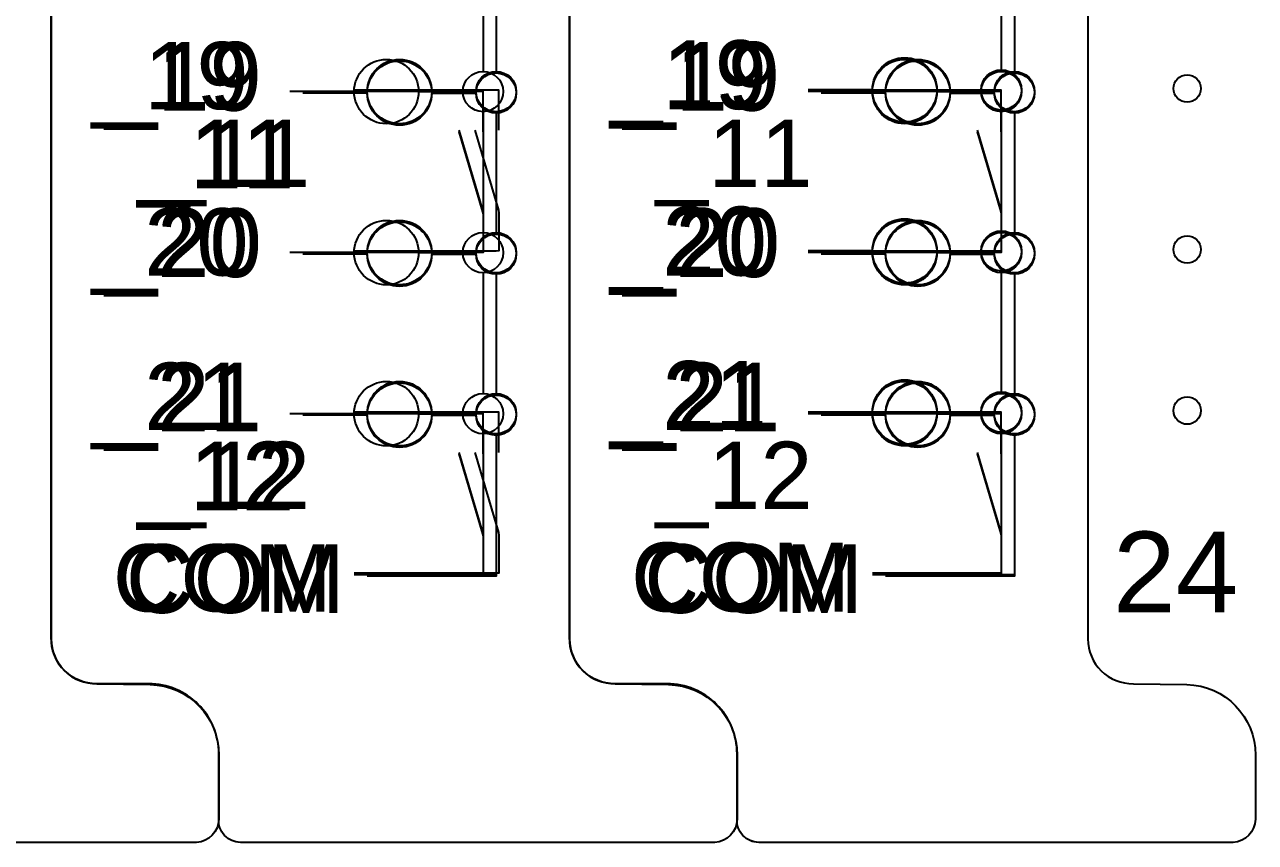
# Model space of a CAD drawing. Extents: x 1 to 47, y 1 to 35.
# Drawn here: x 40.588 to 41.487, y 21.054 to 21.651 of the extents above; entities that cross this region are included whole.
import ezdxf

# ---------------------------------------------------------------- set-up
doc = ezdxf.new("R2010")
doc.units = 0
doc.header["$MEASUREMENT"] = 0
for name, color, linetype in [('9_02__1__21_UNIVERSAL_BINA', 7, 'CONTINUOUS'), ('9_03__2__42_UNIVERSAL_BINA', 7, 'CONTINUOUS'), ('9_04__3__63_UNIVERSAL_BINA', 7, 'CONTINUOUS'), ('9_05__4__84_UNIVERSAL_BINA', 7, 'CONTINUOUS'), ('9_06__5__21_UNIVERSAL_BINA', 7, 'CONTINUOUS'), ('9_07__6__21_UNIVERSAL_BINA', 7, 'CONTINUOUS'), ('9_08__7__21_UNIVERSAL_BINA', 7, 'CONTINUOUS'), ('9_09__8__42_UNIVERSAL_BINA', 7, 'CONTINUOUS'), ('9_10__9__42_UNIVERSAL_BINA', 7, 'CONTINUOUS'), ('9_11__A__63_UNIVERSAL_BINA', 7, 'CONTINUOUS'), ('9_12__B__12_ELECTROMECHANI', 7, 'CONTINUOUS'), ('9_13__C__24_ELECTROMECHANI', 7, 'CONTINUOUS'), ('9_14__D__36_ELECTROMECHANI', 7, 'CONTINUOUS'), ('9_15__E__48_ELECTROMECHANI', 7, 'CONTINUOUS')]:
    doc.layers.add(name, color=color, linetype=linetype)
doc.styles.add('ARIAL', font='arial.ttf')

msp = doc.modelspace()

# ---------------------------------------------------------------- linework, layer by layer
at = {"layer": '9_02__1__21_UNIVERSAL_BINA'}
msp.add_lwpolyline([(41.12472, 24.16587), (41.47137, 24.16586, -0.398142), (41.48704, 24.15103), (41.48716, 24.1017, -0.411696), (41.43674, 24.0506), (41.39795, 24.04992, 0.408751), (41.36473, 24.01615), (41.36474, 21.20229, 0.419667), (41.39808, 21.16957), (41.43702, 21.16889, -0.411441), (41.48716, 21.11746), (41.48716, 21.07059, -0.402437), (41.47086, 21.05362), (41.12421, 21.05363, -0.4372), (41.10842, 21.0707), (41.10842, 21.11836, 0.414214), (41.05732, 21.16946), (41.01922, 21.16946, -0.41992), (40.98599, 21.20334), (40.98601, 24.01731, -0.419692), (41.01934, 24.05003), (41.05828, 24.05003, 0.399045), (41.10832, 24.09754), (41.10842, 24.14894, -0.402086)], format="xyb", close=True, dxfattribs=at)
for points in [[(41.3111, 21.70526), (41.3111, 21.61699)], [(41.21695, 21.60227), (41.16987, 21.60227)], [(41.26403, 21.60227), (41.29639, 21.60227)], [(41.3111, 21.58756), (41.3111, 21.49929)], [(41.21695, 21.48458), (41.16987, 21.48458)], [(41.26403, 21.48458), (41.29639, 21.48458)], [(41.3111, 21.46986), (41.3111, 21.3816)], [(41.21695, 21.36688), (41.16987, 21.36688)], [(41.26403, 21.36688), (41.29639, 21.36688)], [(41.3111, 21.35217), (41.3111, 21.24919), (41.21695, 21.24919)]]:
    msp.add_lwpolyline(points, dxfattribs=at)
for centre, radius in [((41.24049, 21.60227), 0.02354), ((41.3111, 21.60227), 0.01471), ((41.43734, 21.60455), 0.01), ((41.24049, 21.48458), 0.02354), ((41.3111, 21.48458), 0.01471), ((41.43734, 21.48685), 0.01), ((41.24049, 21.36688), 0.02354), ((41.3111, 21.36688), 0.01471), ((41.43734, 21.36915), 0.01)]:
    msp.add_circle(centre, radius, dxfattribs=at)
at = {"layer": '9_03__2__42_UNIVERSAL_BINA'}
for points in [[(40.74598, 24.16587), (41.09263, 24.16587, -0.398142), (41.1083, 24.15104), (41.10842, 24.10171, -0.411696), (41.058, 24.05061), (41.01922, 24.04993, 0.408751), (40.98599, 24.01616), (40.98601, 21.2023, 0.419667), (41.01934, 21.16958), (41.05828, 21.1689, -0.411441), (41.10842, 21.11747), (41.10842, 21.0706, -0.402437), (41.09212, 21.05363), (40.74547, 21.05364, -0.4372), (40.72968, 21.07071), (40.72968, 21.11837, 0.414214), (40.67858, 21.16947), (40.64048, 21.16947, -0.41992), (40.60725, 21.20335), (40.60727, 24.01732, -0.419692), (40.6406, 24.05004), (40.67954, 24.05004, 0.399045), (40.72958, 24.09754), (40.72968, 24.14895, -0.402086)], [(41.12472, 24.16587), (41.47137, 24.16587, -0.398142), (41.48704, 24.15104), (41.48716, 24.10171, -0.411696), (41.43674, 24.05061), (41.39795, 24.04993, 0.408751), (41.36473, 24.01616), (41.36474, 21.2023, 0.419667), (41.39808, 21.16958), (41.43702, 21.1689, -0.411441), (41.48716, 21.11747), (41.48716, 21.0706, -0.402437), (41.47086, 21.05363), (41.12421, 21.05364, -0.4372), (41.10842, 21.07071), (41.10842, 21.11837, 0.414214), (41.05732, 21.16947), (41.01922, 21.16947, -0.41992), (40.98599, 21.20335), (40.98601, 24.01732, -0.419692), (41.01934, 24.05004), (41.05828, 24.05004, 0.399045), (41.10832, 24.09754), (41.10842, 24.14895, -0.402086)]]:
    msp.add_lwpolyline(points, format="xyb", close=True, dxfattribs=at)
for points in [[(40.93237, 21.70528), (40.93237, 21.617)], [(41.3111, 21.70528), (41.3111, 21.617)], [(40.83821, 21.60229), (40.79113, 21.60229)], [(40.88529, 21.60229), (40.91765, 21.60229)], [(41.21695, 21.60229), (41.16987, 21.60229)], [(41.26403, 21.60229), (41.29639, 21.60229)], [(40.93237, 21.58758), (40.93237, 21.49931)], [(41.3111, 21.58758), (41.3111, 21.49931)], [(40.83821, 21.4846), (40.79113, 21.4846)], [(40.88529, 21.4846), (40.91765, 21.4846)], [(41.21695, 21.48459), (41.16987, 21.48459)], [(41.26403, 21.48459), (41.29639, 21.48459)], [(40.93237, 21.46988), (40.93237, 21.38161)], [(41.3111, 21.46988), (41.3111, 21.38161)], [(40.83821, 21.3669), (40.79113, 21.3669)], [(40.88529, 21.3669), (40.91765, 21.3669)], [(41.21695, 21.3669), (41.16987, 21.3669)], [(41.26403, 21.3669), (41.29639, 21.3669)], [(40.93237, 21.35219), (40.93237, 21.24921), (40.83821, 21.24921)], [(41.3111, 21.35219), (41.3111, 21.2492), (41.21695, 21.24921)]]:
    msp.add_lwpolyline(points, dxfattribs=at)
for centre, radius in [((40.86175, 21.60229), 0.02354), ((41.24049, 21.60229), 0.02354), ((40.93237, 21.60229), 0.01471), ((41.3111, 21.60229), 0.01471), ((41.43734, 21.60455), 0.01), ((40.86175, 21.4846), 0.02354), ((41.24049, 21.48459), 0.02354), ((40.93237, 21.4846), 0.01471), ((41.3111, 21.48459), 0.01471), ((41.43734, 21.48685), 0.01), ((40.86175, 21.3669), 0.02354), ((41.24049, 21.3669), 0.02354), ((40.93237, 21.3669), 0.01471), ((41.3111, 21.3669), 0.01471), ((41.43734, 21.36915), 0.01)]:
    msp.add_circle(centre, radius, dxfattribs=at)
at = {"layer": '9_04__3__63_UNIVERSAL_BINA'}
for points in [[(40.36724, 24.16587), (40.71389, 24.16587, -0.398142), (40.72956, 24.15104), (40.72968, 24.10171, -0.411696), (40.67926, 24.05061), (40.64048, 24.04993, 0.408751), (40.60725, 24.01616), (40.60727, 21.2023, 0.419667), (40.6406, 21.16958), (40.67954, 21.1689, -0.411441), (40.72968, 21.11747), (40.72968, 21.0706, -0.402437), (40.71338, 21.05363), (40.36673, 21.05364, -0.4372), (40.35094, 21.07071), (40.35094, 21.11837, 0.414214), (40.29984, 21.16947), (40.26174, 21.16947, -0.41992), (40.22851, 21.20335), (40.22853, 24.01732, -0.419692), (40.26186, 24.05004), (40.3008, 24.05004, 0.399045), (40.35085, 24.09754), (40.35094, 24.14895, -0.402086)], [(40.74598, 24.16587), (41.09263, 24.16587, -0.398142), (41.1083, 24.15104), (41.10842, 24.10171, -0.411696), (41.058, 24.05061), (41.01922, 24.04993, 0.408751), (40.98599, 24.01616), (40.98601, 21.2023, 0.419667), (41.01934, 21.16958), (41.05828, 21.1689, -0.411441), (41.10842, 21.11747), (41.10842, 21.0706, -0.402437), (41.09212, 21.05363), (40.74547, 21.05364, -0.4372), (40.72968, 21.07071), (40.72968, 21.11837, 0.414214), (40.67858, 21.16947), (40.64048, 21.16947, -0.41992), (40.60725, 21.20335), (40.60727, 24.01732, -0.419692), (40.6406, 24.05004), (40.67954, 24.05004, 0.399045), (40.72958, 24.09754), (40.72968, 24.14895, -0.402086)], [(41.12472, 24.16587), (41.47137, 24.16587, -0.398142), (41.48704, 24.15104), (41.48716, 24.10171, -0.411696), (41.43674, 24.05061), (41.39795, 24.04993, 0.408751), (41.36473, 24.01616), (41.36474, 21.2023, 0.419667), (41.39808, 21.16958), (41.43702, 21.1689, -0.411441), (41.48716, 21.11747), (41.48716, 21.0706, -0.402437), (41.47086, 21.05363), (41.12421, 21.05364, -0.4372), (41.10842, 21.07071), (41.10842, 21.11837, 0.414214), (41.05732, 21.16947), (41.01922, 21.16947, -0.41992), (40.98599, 21.20335), (40.98601, 24.01732, -0.419692), (41.01934, 24.05004), (41.05828, 24.05004, 0.399045), (41.10832, 24.09754), (41.10842, 24.14895, -0.402086)]]:
    msp.add_lwpolyline(points, format="xyb", close=True, dxfattribs=at)
for points in [[(40.93237, 21.70528), (40.93237, 21.617)], [(41.3111, 21.70416), (41.3111, 21.61589)], [(40.83821, 21.60229), (40.79113, 21.60229)], [(40.88529, 21.60229), (40.91765, 21.60229)], [(41.21695, 21.60118), (41.16987, 21.60118)], [(41.26403, 21.60118), (41.29639, 21.60117)], [(40.93237, 21.58758), (40.93237, 21.49931)], [(41.3111, 21.58646), (41.3111, 21.49819)], [(40.83821, 21.4846), (40.79113, 21.4846)], [(40.88529, 21.4846), (40.91765, 21.4846)], [(41.21695, 21.48348), (41.16987, 21.48348)], [(41.26403, 21.48348), (41.29639, 21.48348)], [(40.93237, 21.46988), (40.93237, 21.38161)], [(41.3111, 21.46877), (41.3111, 21.3805)], [(40.83821, 21.3669), (40.79113, 21.3669)], [(40.88529, 21.3669), (40.91765, 21.3669)], [(41.21695, 21.36579), (41.16987, 21.36579)], [(41.26403, 21.36579), (41.29639, 21.36579)], [(40.93237, 21.35219), (40.93237, 21.24921), (40.83821, 21.24921)], [(41.3111, 21.35107), (41.3111, 21.24809), (41.21695, 21.24809)]]:
    msp.add_lwpolyline(points, dxfattribs=at)
for centre, radius in [((40.86175, 21.60229), 0.02354), ((41.24049, 21.60118), 0.02354), ((40.93237, 21.60229), 0.01471), ((41.3111, 21.60117), 0.01471), ((41.43734, 21.60455), 0.01), ((40.86175, 21.4846), 0.02354), ((41.24049, 21.48348), 0.02354), ((40.93237, 21.4846), 0.01471), ((41.3111, 21.48348), 0.01471), ((41.43734, 21.48685), 0.01), ((40.86175, 21.3669), 0.02354), ((41.24049, 21.36579), 0.02354), ((40.93237, 21.3669), 0.01471), ((41.3111, 21.36578), 0.01471), ((41.43734, 21.36915), 0.01)]:
    msp.add_circle(centre, radius, dxfattribs=at)
at = {"layer": '9_05__4__84_UNIVERSAL_BINA'}
for points in [[(40.36724, 24.16587), (40.71389, 24.16587, -0.398142), (40.72956, 24.15104), (40.72968, 24.10171, -0.411696), (40.67926, 24.05061), (40.64048, 24.04993, 0.408751), (40.60725, 24.01616), (40.60727, 21.2023, 0.419667), (40.6406, 21.16958), (40.67954, 21.1689, -0.411441), (40.72968, 21.11747), (40.72968, 21.0706, -0.402437), (40.71338, 21.05363), (40.36673, 21.05364, -0.4372), (40.35094, 21.07071), (40.35094, 21.11837, 0.414214), (40.29984, 21.16947), (40.26174, 21.16947, -0.41992), (40.22851, 21.20335), (40.22853, 24.01732, -0.419692), (40.26186, 24.05004), (40.3008, 24.05004, 0.399045), (40.35085, 24.09754), (40.35094, 24.14895, -0.402086)], [(40.74598, 24.16587), (41.09263, 24.16587, -0.398142), (41.1083, 24.15104), (41.10842, 24.10171, -0.411696), (41.058, 24.05061), (41.01922, 24.04993, 0.408751), (40.98599, 24.01616), (40.98601, 21.2023, 0.419667), (41.01934, 21.16958), (41.05828, 21.1689, -0.411441), (41.10842, 21.11747), (41.10842, 21.0706, -0.402437), (41.09212, 21.05363), (40.74547, 21.05364, -0.4372), (40.72968, 21.07071), (40.72968, 21.11837, 0.414214), (40.67858, 21.16947), (40.64048, 21.16947, -0.41992), (40.60725, 21.20335), (40.60727, 24.01732, -0.419692), (40.6406, 24.05004), (40.67954, 24.05004, 0.399045), (40.72958, 24.09754), (40.72968, 24.14895, -0.402086)], [(41.12472, 24.16587), (41.47137, 24.16587, -0.398142), (41.48704, 24.15104), (41.48716, 24.10171, -0.411696), (41.43674, 24.05061), (41.39795, 24.04993, 0.408751), (41.36473, 24.01616), (41.36474, 21.2023, 0.419667), (41.39808, 21.16958), (41.43702, 21.1689, -0.411441), (41.48716, 21.11747), (41.48716, 21.0706, -0.402437), (41.47086, 21.05363), (41.12421, 21.05364, -0.4372), (41.10842, 21.07071), (41.10842, 21.11837, 0.414214), (41.05732, 21.16947), (41.01922, 21.16947, -0.41992), (40.98599, 21.20335), (40.98601, 24.01732, -0.419692), (41.01934, 24.05004), (41.05828, 24.05004, 0.399045), (41.10832, 24.09754), (41.10842, 24.14895, -0.402086)]]:
    msp.add_lwpolyline(points, format="xyb", close=True, dxfattribs=at)
for points in [[(40.93237, 21.70416), (40.93237, 21.61589)], [(41.3111, 21.70416), (41.3111, 21.61589)], [(40.83821, 21.60118), (40.79113, 21.60118)], [(40.88529, 21.60118), (40.91765, 21.60117)], [(41.21695, 21.60118), (41.16987, 21.60118)], [(41.26403, 21.60118), (41.29639, 21.60117)], [(40.93237, 21.58646), (40.93237, 21.49819)], [(41.3111, 21.58646), (41.3111, 21.49819)], [(40.83821, 21.48348), (40.79113, 21.48348)], [(40.88529, 21.48348), (40.91765, 21.48348)], [(41.21695, 21.48348), (41.16987, 21.48348)], [(41.26403, 21.48348), (41.29639, 21.48348)], [(40.93237, 21.46877), (40.93237, 21.3805)], [(41.3111, 21.46877), (41.3111, 21.3805)], [(40.83821, 21.36579), (40.79113, 21.36579)], [(40.88529, 21.36579), (40.91765, 21.36579)], [(41.21695, 21.36579), (41.16987, 21.36579)], [(41.26403, 21.36579), (41.29639, 21.36579)], [(40.93237, 21.35107), (40.93237, 21.24809), (40.83821, 21.24809)], [(41.3111, 21.35107), (41.3111, 21.24809), (41.21695, 21.24809)]]:
    msp.add_lwpolyline(points, dxfattribs=at)
for centre, radius in [((40.86175, 21.60118), 0.02354), ((41.24049, 21.60118), 0.02354), ((40.93237, 21.60117), 0.01471), ((41.3111, 21.60117), 0.01471), ((41.43734, 21.60455), 0.01), ((40.86175, 21.48348), 0.02354), ((41.24049, 21.48348), 0.02354), ((40.93237, 21.48348), 0.01471), ((41.3111, 21.48348), 0.01471), ((41.43734, 21.48685), 0.01), ((40.86175, 21.36579), 0.02354), ((41.24049, 21.36579), 0.02354), ((40.93237, 21.36578), 0.01471), ((41.3111, 21.36578), 0.01471), ((41.43734, 21.36915), 0.01)]:
    msp.add_circle(centre, radius, dxfattribs=at)
at = {"layer": '9_06__5__21_UNIVERSAL_BINA'}
for points in [[(40.74598, 24.16587), (41.09263, 24.16587, -0.398142), (41.1083, 24.15104), (41.10842, 24.10171, -0.411696), (41.058, 24.05061), (41.01922, 24.04993, 0.408751), (40.98599, 24.01616), (40.98601, 21.2023, 0.419667), (41.01934, 21.16958), (41.05828, 21.1689, -0.411441), (41.10842, 21.11747), (41.10842, 21.0706, -0.402437), (41.09212, 21.05363), (40.74547, 21.05364, -0.4372), (40.72968, 21.07071), (40.72968, 21.11837, 0.414214), (40.67858, 21.16947), (40.64048, 21.16947, -0.41992), (40.60725, 21.20335), (40.60727, 24.01732, -0.419692), (40.6406, 24.05004), (40.67954, 24.05004, 0.399045), (40.72958, 24.09754), (40.72968, 24.14895, -0.402086)], [(41.12472, 24.16587), (41.47137, 24.16587, -0.398142), (41.48704, 24.15104), (41.48716, 24.10171, -0.411696), (41.43674, 24.05061), (41.39795, 24.04993, 0.408751), (41.36473, 24.01616), (41.36474, 21.2023, 0.419667), (41.39808, 21.16958), (41.43702, 21.1689, -0.411441), (41.48716, 21.11747), (41.48716, 21.0706, -0.402437), (41.47086, 21.05363), (41.12421, 21.05364, -0.4372), (41.10842, 21.07071), (41.10842, 21.11837, 0.414214), (41.05732, 21.16947), (41.01922, 21.16947, -0.41992), (40.98599, 21.20335), (40.98601, 24.01732, -0.419692), (41.01934, 24.05004), (41.05828, 24.05004, 0.399045), (41.10832, 24.09754), (41.10842, 24.14895, -0.402086)]]:
    msp.add_lwpolyline(points, format="xyb", close=True, dxfattribs=at)
for points in [[(41.3015, 21.70528), (41.3015, 21.617)], [(40.93438, 21.57397), (40.93438, 21.60339), (40.84022, 21.60339)], [(41.20734, 21.60229), (41.16026, 21.60229)], [(41.25442, 21.60229), (41.28679, 21.60229)], [(41.3015, 21.58758), (41.3015, 21.49931)], [(40.91672, 21.57397), (40.934, 21.51556), (40.93438, 21.51355), (40.93438, 21.51028), (40.93438, 21.50583), (40.93438, 21.50077), (40.93438, 21.49567), (40.93438, 21.48763), (40.93438, 21.48582), (40.93237, 21.48569), (40.84022, 21.48569)], [(41.20734, 21.4846), (41.16026, 21.4846)], [(41.25442, 21.4846), (41.28679, 21.4846)], [(41.3015, 21.46988), (41.3015, 21.38161)], [(40.93438, 21.33857), (40.93438, 21.36799), (40.84022, 21.36799)], [(41.20734, 21.3669), (41.16026, 21.3669)], [(41.25442, 21.3669), (41.28679, 21.3669)], [(41.3015, 21.35219), (41.3015, 21.24921), (41.20734, 21.24921)], [(40.91672, 21.33857), (40.934, 21.28016), (40.93438, 21.27815), (40.93438, 21.27488), (40.93438, 21.27043), (40.93438, 21.26537), (40.93438, 21.26027), (40.93438, 21.25223), (40.93438, 21.25043), (40.93237, 21.25029), (40.84022, 21.25029)]]:
    msp.add_lwpolyline(points, dxfattribs=at)
for centre, radius in [((41.23088, 21.60229), 0.02354), ((41.3015, 21.60229), 0.01471), ((41.43734, 21.60455), 0.01), ((41.23088, 21.4846), 0.02354), ((41.3015, 21.4846), 0.01471), ((41.43734, 21.48685), 0.01), ((41.23088, 21.3669), 0.02354), ((41.3015, 21.3669), 0.01471), ((41.43734, 21.36915), 0.01)]:
    msp.add_circle(centre, radius, dxfattribs=at)
at = {"layer": '9_07__6__21_UNIVERSAL_BINA'}
for points in [[(40.36724, 24.16587), (40.71389, 24.16587, -0.398142), (40.72956, 24.15104), (40.72968, 24.10171, -0.411696), (40.67926, 24.05061), (40.64048, 24.04993, 0.408751), (40.60725, 24.01616), (40.60727, 21.2023, 0.419667), (40.6406, 21.16958), (40.67954, 21.1689, -0.411441), (40.72968, 21.11747), (40.72968, 21.0706, -0.402437), (40.71338, 21.05363), (40.36673, 21.05364, -0.4372), (40.35094, 21.07071), (40.35094, 21.11837, 0.414214), (40.29984, 21.16947), (40.26174, 21.16947, -0.41992), (40.22851, 21.20335), (40.22853, 24.01732, -0.419692), (40.26186, 24.05004), (40.3008, 24.05004, 0.399045), (40.35085, 24.09754), (40.35094, 24.14895, -0.402086)], [(40.74598, 24.16587), (41.09263, 24.16587, -0.398142), (41.1083, 24.15104), (41.10842, 24.10171, -0.411696), (41.058, 24.05061), (41.01922, 24.04993, 0.408751), (40.98599, 24.01616), (40.98601, 21.2023, 0.419667), (41.01934, 21.16958), (41.05828, 21.1689, -0.411441), (41.10842, 21.11747), (41.10842, 21.0706, -0.402437), (41.09212, 21.05363), (40.74547, 21.05364, -0.4372), (40.72968, 21.07071), (40.72968, 21.11837, 0.414214), (40.67858, 21.16947), (40.64048, 21.16947, -0.41992), (40.60725, 21.20335), (40.60727, 24.01732, -0.419692), (40.6406, 24.05004), (40.67954, 24.05004, 0.399045), (40.72958, 24.09754), (40.72968, 24.14895, -0.402086)], [(41.12472, 24.16587), (41.47137, 24.16587, -0.398142), (41.48704, 24.15104), (41.48716, 24.10171, -0.411696), (41.43674, 24.05061), (41.39795, 24.04993, 0.408751), (41.36473, 24.01616), (41.36474, 21.2023, 0.419667), (41.39808, 21.16958), (41.43702, 21.1689, -0.411441), (41.48716, 21.11747), (41.48716, 21.0706, -0.402437), (41.47086, 21.05363), (41.12421, 21.05364, -0.4372), (41.10842, 21.07071), (41.10842, 21.11837, 0.414214), (41.05732, 21.16947), (41.01922, 21.16947, -0.41992), (40.98599, 21.20335), (40.98601, 24.01732, -0.419692), (41.01934, 24.05004), (41.05828, 24.05004, 0.399045), (41.10832, 24.09754), (41.10842, 24.14895, -0.402086)]]:
    msp.add_lwpolyline(points, format="xyb", close=True, dxfattribs=at)
for points in [[(41.3015, 21.70526), (41.3015, 21.61698)], [(40.92276, 21.57394), (40.92276, 21.60336), (40.8286, 21.60336)], [(41.20734, 21.60227), (41.16026, 21.60227)], [(41.25442, 21.60227), (41.28679, 21.60227)], [(41.3015, 21.58756), (41.3015, 21.49928)], [(40.90511, 21.57394), (40.92238, 21.51553), (40.92276, 21.51352), (40.92276, 21.51025), (40.92276, 21.5058), (40.92276, 21.50074), (40.92276, 21.49564), (40.92276, 21.4876), (40.92276, 21.4858), (40.92075, 21.48567), (40.8286, 21.48567)], [(41.20734, 21.48457), (41.16026, 21.48457)], [(41.25442, 21.48457), (41.28679, 21.48457)], [(41.3015, 21.46986), (41.3015, 21.38159)], [(40.92276, 21.33854), (40.92276, 21.36797), (40.8286, 21.36797)], [(41.20734, 21.36688), (41.16026, 21.36688)], [(41.25442, 21.36688), (41.28679, 21.36688)], [(41.3015, 21.35217), (41.3015, 21.24918), (41.20734, 21.24918)], [(40.90511, 21.33854), (40.92238, 21.28013), (40.92276, 21.27813), (40.92276, 21.27486), (40.92276, 21.27041), (40.92276, 21.26535), (40.92276, 21.26025), (40.92276, 21.2522), (40.92276, 21.2504), (40.92075, 21.25027), (40.8286, 21.25027)]]:
    msp.add_lwpolyline(points, dxfattribs=at)
for centre, radius in [((41.23088, 21.60227), 0.02354), ((41.3015, 21.60227), 0.01471), ((41.43734, 21.60455), 0.01), ((41.23088, 21.48457), 0.02354), ((41.3015, 21.48457), 0.01471), ((41.43734, 21.48685), 0.01), ((41.23088, 21.36688), 0.02354), ((41.3015, 21.36688), 0.01471), ((41.43734, 21.36915), 0.01)]:
    msp.add_circle(centre, radius, dxfattribs=at)
at = {"layer": '9_08__7__21_UNIVERSAL_BINA'}
for points in [[(40.36724, 24.16587), (40.71389, 24.16587, -0.398142), (40.72956, 24.15104), (40.72968, 24.10171, -0.411696), (40.67926, 24.05061), (40.64048, 24.04993, 0.408751), (40.60725, 24.01616), (40.60727, 21.2023, 0.419667), (40.6406, 21.16958), (40.67954, 21.1689, -0.411441), (40.72968, 21.11747), (40.72968, 21.0706, -0.402437), (40.71338, 21.05363), (40.36673, 21.05364, -0.4372), (40.35094, 21.07071), (40.35094, 21.11837, 0.414214), (40.29984, 21.16947), (40.26174, 21.16947, -0.41992), (40.22851, 21.20335), (40.22853, 24.01732, -0.419692), (40.26186, 24.05004), (40.3008, 24.05004, 0.399045), (40.35085, 24.09754), (40.35094, 24.14895, -0.402086)], [(40.74598, 24.16587), (41.09263, 24.16587, -0.398142), (41.1083, 24.15104), (41.10842, 24.10171, -0.411696), (41.058, 24.05061), (41.01922, 24.04993, 0.408751), (40.98599, 24.01616), (40.98601, 21.2023, 0.419667), (41.01934, 21.16958), (41.05828, 21.1689, -0.411441), (41.10842, 21.11747), (41.10842, 21.0706, -0.402437), (41.09212, 21.05363), (40.74547, 21.05364, -0.4372), (40.72968, 21.07071), (40.72968, 21.11837, 0.414214), (40.67858, 21.16947), (40.64048, 21.16947, -0.41992), (40.60725, 21.20335), (40.60727, 24.01732, -0.419692), (40.6406, 24.05004), (40.67954, 24.05004, 0.399045), (40.72958, 24.09754), (40.72968, 24.14895, -0.402086)], [(41.12472, 24.16587), (41.47137, 24.16587, -0.398142), (41.48704, 24.15104), (41.48716, 24.10171, -0.411696), (41.43674, 24.05061), (41.39795, 24.04993, 0.408751), (41.36473, 24.01616), (41.36474, 21.2023, 0.419667), (41.39808, 21.16958), (41.43702, 21.1689, -0.411441), (41.48716, 21.11747), (41.48716, 21.0706, -0.402437), (41.47086, 21.05363), (41.12421, 21.05364, -0.4372), (41.10842, 21.07071), (41.10842, 21.11837, 0.414214), (41.05732, 21.16947), (41.01922, 21.16947, -0.41992), (40.98599, 21.20335), (40.98601, 24.01732, -0.419692), (41.01934, 24.05004), (41.05828, 24.05004, 0.399045), (41.10832, 24.09754), (41.10842, 24.14895, -0.402086)]]:
    msp.add_lwpolyline(points, format="xyb", close=True, dxfattribs=at)
for points in [[(41.3015, 21.7065), (41.3015, 21.61823)], [(41.20734, 21.60351), (41.16026, 21.60351)], [(41.25442, 21.60351), (41.28679, 21.60351)], [(40.92276, 21.57285), (40.92276, 21.60227), (40.8286, 21.60227)], [(41.3015, 21.5888), (41.3015, 21.50053)], [(40.90511, 21.57285), (40.92238, 21.51444), (40.92276, 21.51243), (40.92276, 21.50916), (40.92276, 21.50471), (40.92276, 21.49965), (40.92276, 21.49455), (40.92276, 21.48651), (40.92276, 21.4847), (40.92075, 21.48457), (40.8286, 21.48457)], [(41.20734, 21.48582), (41.16026, 21.48582)], [(41.25442, 21.48582), (41.28679, 21.48582)], [(41.3015, 21.4711), (41.3015, 21.38284)], [(40.92276, 21.33745), (40.92276, 21.36687), (40.8286, 21.36687)], [(41.20734, 21.36812), (41.16026, 21.36812)], [(41.25442, 21.36812), (41.28679, 21.36812)], [(41.3015, 21.35341), (41.3015, 21.25043), (41.20734, 21.25043)], [(40.90511, 21.33745), (40.92238, 21.27904), (40.92276, 21.27703), (40.92276, 21.27376), (40.92276, 21.26931), (40.92276, 21.26425), (40.92276, 21.25915), (40.92276, 21.25111), (40.92276, 21.24931), (40.92075, 21.24918), (40.8286, 21.24918)]]:
    msp.add_lwpolyline(points, dxfattribs=at)
for centre, radius in [((41.23088, 21.60351), 0.02354), ((41.3015, 21.60351), 0.01471), ((41.43734, 21.60455), 0.01), ((41.23088, 21.48582), 0.02354), ((41.3015, 21.48582), 0.01471), ((41.43734, 21.48685), 0.01), ((41.23088, 21.36812), 0.02354), ((41.3015, 21.36812), 0.01471), ((41.43734, 21.36915), 0.01)]:
    msp.add_circle(centre, radius, dxfattribs=at)
at = {"layer": '9_09__8__42_UNIVERSAL_BINA'}
for points in [[(40.36724, 24.16587), (40.71389, 24.16587, -0.398142), (40.72956, 24.15104), (40.72968, 24.10171, -0.411696), (40.67926, 24.05061), (40.64048, 24.04993, 0.408751), (40.60725, 24.01616), (40.60727, 21.2023, 0.419667), (40.6406, 21.16958), (40.67954, 21.1689, -0.411441), (40.72968, 21.11747), (40.72968, 21.0706, -0.402437), (40.71338, 21.05363), (40.36673, 21.05364, -0.4372), (40.35094, 21.07071), (40.35094, 21.11837, 0.414214), (40.29984, 21.16947), (40.26174, 21.16947, -0.41992), (40.22851, 21.20335), (40.22853, 24.01732, -0.419692), (40.26186, 24.05004), (40.3008, 24.05004, 0.399045), (40.35085, 24.09754), (40.35094, 24.14895, -0.402086)], [(40.74598, 24.16587), (41.09263, 24.16587, -0.398142), (41.1083, 24.15104), (41.10842, 24.10171, -0.411696), (41.058, 24.05061), (41.01922, 24.04993, 0.408751), (40.98599, 24.01616), (40.98601, 21.2023, 0.419667), (41.01934, 21.16958), (41.05828, 21.1689, -0.411441), (41.10842, 21.11747), (41.10842, 21.0706, -0.402437), (41.09212, 21.05363), (40.74547, 21.05364, -0.4372), (40.72968, 21.07071), (40.72968, 21.11837, 0.414214), (40.67858, 21.16947), (40.64048, 21.16947, -0.41992), (40.60725, 21.20335), (40.60727, 24.01732, -0.419692), (40.6406, 24.05004), (40.67954, 24.05004, 0.399045), (40.72958, 24.09754), (40.72968, 24.14895, -0.402086)], [(41.12472, 24.16587), (41.47137, 24.16587, -0.398142), (41.48704, 24.15104), (41.48716, 24.10171, -0.411696), (41.43674, 24.05061), (41.39795, 24.04993, 0.408751), (41.36473, 24.01616), (41.36474, 21.2023, 0.419667), (41.39808, 21.16958), (41.43702, 21.1689, -0.411441), (41.48716, 21.11747), (41.48716, 21.0706, -0.402437), (41.47086, 21.05363), (41.12421, 21.05364, -0.4372), (41.10842, 21.07071), (41.10842, 21.11837, 0.414214), (41.05732, 21.16947), (41.01922, 21.16947, -0.41992), (40.98599, 21.20335), (40.98601, 24.01732, -0.419692), (41.01934, 24.05004), (41.05828, 24.05004, 0.399045), (41.10832, 24.09754), (41.10842, 24.14895, -0.402086)]]:
    msp.add_lwpolyline(points, format="xyb", close=True, dxfattribs=at)
for points in [[(40.93237, 21.70528), (40.93237, 21.617)], [(41.3015, 21.7065), (41.3015, 21.61823)], [(41.20734, 21.60351), (41.16026, 21.60351)], [(41.25442, 21.60351), (41.28679, 21.60351)], [(40.83821, 21.60229), (40.79113, 21.60229)], [(40.88529, 21.60229), (40.91765, 21.60229)], [(40.93237, 21.58758), (40.93237, 21.49931)], [(41.3015, 21.5888), (41.3015, 21.50053)], [(41.20734, 21.48582), (41.16026, 21.48582)], [(41.25442, 21.48582), (41.28679, 21.48582)], [(40.83821, 21.4846), (40.79113, 21.4846)], [(40.88529, 21.4846), (40.91765, 21.4846)], [(40.93237, 21.46988), (40.93237, 21.38161)], [(41.3015, 21.4711), (41.3015, 21.38284)], [(40.83821, 21.3669), (40.79113, 21.3669)], [(40.88529, 21.3669), (40.91765, 21.3669)], [(41.20734, 21.36812), (41.16026, 21.36812)], [(41.25442, 21.36812), (41.28679, 21.36812)], [(40.93237, 21.35219), (40.93237, 21.24921), (40.83821, 21.24921)], [(41.3015, 21.35341), (41.3015, 21.25043), (41.20734, 21.25043)]]:
    msp.add_lwpolyline(points, dxfattribs=at)
for centre, radius in [((40.86175, 21.60229), 0.02354), ((41.23088, 21.60351), 0.02354), ((40.93237, 21.60229), 0.01471), ((41.3015, 21.60351), 0.01471), ((41.43734, 21.60455), 0.01), ((40.86175, 21.4846), 0.02354), ((41.23088, 21.48582), 0.02354), ((40.93237, 21.4846), 0.01471), ((41.3015, 21.48582), 0.01471), ((41.43734, 21.48685), 0.01), ((40.86175, 21.3669), 0.02354), ((41.23088, 21.36812), 0.02354), ((40.93237, 21.3669), 0.01471), ((41.3015, 21.36812), 0.01471), ((41.43734, 21.36915), 0.01)]:
    msp.add_circle(centre, radius, dxfattribs=at)
at = {"layer": '9_10__9__42_UNIVERSAL_BINA'}
for points in [[(40.36724, 24.16587), (40.71389, 24.16587, -0.398142), (40.72956, 24.15104), (40.72968, 24.10171, -0.411696), (40.67926, 24.05061), (40.64048, 24.04993, 0.408751), (40.60725, 24.01616), (40.60727, 21.2023, 0.419667), (40.6406, 21.16958), (40.67954, 21.1689, -0.411441), (40.72968, 21.11747), (40.72968, 21.0706, -0.402437), (40.71338, 21.05363), (40.36673, 21.05364, -0.4372), (40.35094, 21.07071), (40.35094, 21.11837, 0.414214), (40.29984, 21.16947), (40.26174, 21.16947, -0.41992), (40.22851, 21.20335), (40.22853, 24.01732, -0.419692), (40.26186, 24.05004), (40.3008, 24.05004, 0.399045), (40.35085, 24.09754), (40.35094, 24.14895, -0.402086)], [(40.74598, 24.16587), (41.09263, 24.16587, -0.398142), (41.1083, 24.15104), (41.10842, 24.10171, -0.411696), (41.058, 24.05061), (41.01922, 24.04993, 0.408751), (40.98599, 24.01616), (40.98601, 21.2023, 0.419667), (41.01934, 21.16958), (41.05828, 21.1689, -0.411441), (41.10842, 21.11747), (41.10842, 21.0706, -0.402437), (41.09212, 21.05363), (40.74547, 21.05364, -0.4372), (40.72968, 21.07071), (40.72968, 21.11837, 0.414214), (40.67858, 21.16947), (40.64048, 21.16947, -0.41992), (40.60725, 21.20335), (40.60727, 24.01732, -0.419692), (40.6406, 24.05004), (40.67954, 24.05004, 0.399045), (40.72958, 24.09754), (40.72968, 24.14895, -0.402086)], [(41.12472, 24.16587), (41.47137, 24.16587, -0.398142), (41.48704, 24.15104), (41.48716, 24.10171, -0.411696), (41.43674, 24.05061), (41.39795, 24.04993, 0.408751), (41.36473, 24.01616), (41.36474, 21.2023, 0.419667), (41.39808, 21.16958), (41.43702, 21.1689, -0.411441), (41.48716, 21.11747), (41.48716, 21.0706, -0.402437), (41.47086, 21.05363), (41.12421, 21.05364, -0.4372), (41.10842, 21.07071), (41.10842, 21.11837, 0.414214), (41.05732, 21.16947), (41.01922, 21.16947, -0.41992), (40.98599, 21.20335), (40.98601, 24.01732, -0.419692), (41.01934, 24.05004), (41.05828, 24.05004, 0.399045), (41.10832, 24.09754), (41.10842, 24.14895, -0.402086)]]:
    msp.add_lwpolyline(points, format="xyb", close=True, dxfattribs=at)
for points in [[(40.92276, 21.70527), (40.92276, 21.61699)], [(41.3015, 21.70528), (41.3015, 21.61701)], [(40.8286, 21.60228), (40.78152, 21.60228)], [(40.87568, 21.60228), (40.90805, 21.60228)], [(41.20734, 21.6023), (41.16026, 21.6023)], [(41.25442, 21.6023), (41.28679, 21.6023)], [(40.92276, 21.58757), (40.92276, 21.4993)], [(41.3015, 21.58758), (41.3015, 21.49931)], [(40.8286, 21.48459), (40.78152, 21.48459)], [(40.87568, 21.48459), (40.90805, 21.48459)], [(41.20734, 21.4846), (41.16026, 21.4846)], [(41.25442, 21.4846), (41.28679, 21.4846)], [(40.92276, 21.46987), (40.92276, 21.3816)], [(41.3015, 21.46989), (41.3015, 21.38162)], [(40.8286, 21.36689), (40.78152, 21.36689)], [(40.87568, 21.36689), (40.90805, 21.36689)], [(41.20734, 21.36691), (41.16026, 21.36691)], [(41.25442, 21.36691), (41.28679, 21.36691)], [(40.92276, 21.35218), (40.92276, 21.2492), (40.8286, 21.2492)], [(41.3015, 21.35219), (41.3015, 21.24921), (41.20734, 21.24921)]]:
    msp.add_lwpolyline(points, dxfattribs=at)
for centre, radius in [((40.85214, 21.60228), 0.02354), ((41.23088, 21.6023), 0.02354), ((40.92276, 21.60228), 0.01471), ((41.3015, 21.60229), 0.01471), ((41.43734, 21.60455), 0.01), ((40.85214, 21.48459), 0.02354), ((41.23088, 21.4846), 0.02354), ((40.92276, 21.48458), 0.01471), ((41.3015, 21.4846), 0.01471), ((41.43734, 21.48685), 0.01), ((40.85214, 21.36689), 0.02354), ((41.23088, 21.36691), 0.02354), ((40.92276, 21.36689), 0.01471), ((41.3015, 21.36691), 0.01471), ((41.43734, 21.36915), 0.01)]:
    msp.add_circle(centre, radius, dxfattribs=at)
at = {"layer": '9_11__A__63_UNIVERSAL_BINA'}
for points in [[(40.36724, 24.16587), (40.71389, 24.16587, -0.398142), (40.72956, 24.15104), (40.72968, 24.10171, -0.411696), (40.67926, 24.05061), (40.64048, 24.04993, 0.408751), (40.60725, 24.01616), (40.60727, 21.2023, 0.419667), (40.6406, 21.16958), (40.67954, 21.1689, -0.411441), (40.72968, 21.11747), (40.72968, 21.0706, -0.402437), (40.71338, 21.05363), (40.36673, 21.05364, -0.4372), (40.35094, 21.07071), (40.35094, 21.11837, 0.414214), (40.29984, 21.16947), (40.26174, 21.16947, -0.41992), (40.22851, 21.20335), (40.22853, 24.01732, -0.419692), (40.26186, 24.05004), (40.3008, 24.05004, 0.399045), (40.35085, 24.09754), (40.35094, 24.14895, -0.402086)], [(40.74598, 24.16587), (41.09263, 24.16587, -0.398142), (41.1083, 24.15104), (41.10842, 24.10171, -0.411696), (41.058, 24.05061), (41.01922, 24.04993, 0.408751), (40.98599, 24.01616), (40.98601, 21.2023, 0.419667), (41.01934, 21.16958), (41.05828, 21.1689, -0.411441), (41.10842, 21.11747), (41.10842, 21.0706, -0.402437), (41.09212, 21.05363), (40.74547, 21.05364, -0.4372), (40.72968, 21.07071), (40.72968, 21.11837, 0.414214), (40.67858, 21.16947), (40.64048, 21.16947, -0.41992), (40.60725, 21.20335), (40.60727, 24.01732, -0.419692), (40.6406, 24.05004), (40.67954, 24.05004, 0.399045), (40.72958, 24.09754), (40.72968, 24.14895, -0.402086)], [(41.12472, 24.16587), (41.47137, 24.16587, -0.398142), (41.48704, 24.15104), (41.48716, 24.10171, -0.411696), (41.43674, 24.05061), (41.39795, 24.04993, 0.408751), (41.36473, 24.01616), (41.36474, 21.2023, 0.419667), (41.39808, 21.16958), (41.43702, 21.1689, -0.411441), (41.48716, 21.11747), (41.48716, 21.0706, -0.402437), (41.47086, 21.05363), (41.12421, 21.05364, -0.4372), (41.10842, 21.07071), (41.10842, 21.11837, 0.414214), (41.05732, 21.16947), (41.01922, 21.16947, -0.41992), (40.98599, 21.20335), (40.98601, 24.01732, -0.419692), (41.01934, 24.05004), (41.05828, 24.05004, 0.399045), (41.10832, 24.09754), (41.10842, 24.14895, -0.402086)]]:
    msp.add_lwpolyline(points, format="xyb", close=True, dxfattribs=at)
for points in [[(40.93237, 21.70528), (40.93237, 21.617)], [(41.3015, 21.70527), (41.3015, 21.61699)], [(40.83821, 21.60229), (40.79113, 21.60229)], [(40.88529, 21.60229), (40.91765, 21.60229)], [(41.20734, 21.60228), (41.16026, 21.60228)], [(41.25442, 21.60228), (41.28679, 21.60228)], [(40.93237, 21.58758), (40.93237, 21.49931)], [(41.3015, 21.58757), (41.3015, 21.4993)], [(40.83821, 21.4846), (40.79113, 21.4846)], [(40.88529, 21.4846), (40.91765, 21.4846)], [(41.20734, 21.48458), (41.16026, 21.48458)], [(41.25442, 21.48458), (41.28679, 21.48458)], [(40.93237, 21.46988), (40.93237, 21.38161)], [(41.3015, 21.46987), (41.3015, 21.3816)], [(40.83821, 21.3669), (40.79113, 21.3669)], [(40.88529, 21.3669), (40.91765, 21.3669)], [(41.20734, 21.36689), (41.16026, 21.36689)], [(41.25442, 21.36689), (41.28679, 21.36689)], [(40.93237, 21.35219), (40.93237, 21.24921), (40.83821, 21.24921)], [(41.3015, 21.35218), (41.3015, 21.24919), (41.20734, 21.2492)]]:
    msp.add_lwpolyline(points, dxfattribs=at)
for centre, radius in [((40.86175, 21.60229), 0.02354), ((41.23088, 21.60228), 0.02354), ((40.93237, 21.60229), 0.01471), ((41.3015, 21.60228), 0.01471), ((41.43734, 21.60455), 0.01), ((40.86175, 21.4846), 0.02354), ((41.23088, 21.48458), 0.02354), ((40.93237, 21.4846), 0.01471), ((41.3015, 21.48458), 0.01471), ((41.43734, 21.48685), 0.01), ((40.86175, 21.3669), 0.02354), ((41.23088, 21.36689), 0.02354), ((40.93237, 21.3669), 0.01471), ((41.3015, 21.36689), 0.01471), ((41.43734, 21.36915), 0.01)]:
    msp.add_circle(centre, radius, dxfattribs=at)
at = {"layer": '9_12__B__12_ELECTROMECHANI'}
msp.add_lwpolyline([(41.12472, 24.16587), (41.47137, 24.16587, -0.398142), (41.48704, 24.15104), (41.48716, 24.10171, -0.411696), (41.43674, 24.05061), (41.39795, 24.04993, 0.408751), (41.36473, 24.01616), (41.36474, 21.2023, 0.419667), (41.39808, 21.16958), (41.43702, 21.1689, -0.411441), (41.48716, 21.11747), (41.48716, 21.0706, -0.402437), (41.47086, 21.05363), (41.12421, 21.05364, -0.4372), (41.10842, 21.07071), (41.10842, 21.11837, 0.414214), (41.05732, 21.16947), (41.01922, 21.16947, -0.41992), (40.98599, 21.20335), (40.98601, 24.01732, -0.419692), (41.01934, 24.05004), (41.05828, 24.05004, 0.399045), (41.10832, 24.09754), (41.10842, 24.14895, -0.402086)], format="xyb", close=True, dxfattribs=at)
for points in [[(41.3015, 21.57397), (41.3015, 21.60339), (41.20734, 21.60339)], [(41.28385, 21.57397), (41.30112, 21.51556), (41.3015, 21.51355), (41.3015, 21.51028), (41.3015, 21.50583), (41.3015, 21.50077), (41.3015, 21.49567), (41.3015, 21.48763), (41.3015, 21.48582), (41.29949, 21.48569), (41.20734, 21.48569)], [(41.3015, 21.33857), (41.3015, 21.36799), (41.20734, 21.36799)], [(41.28385, 21.33857), (41.30112, 21.28016), (41.3015, 21.27815), (41.3015, 21.27488), (41.3015, 21.27043), (41.3015, 21.26537), (41.3015, 21.26027), (41.3015, 21.25223), (41.3015, 21.25043), (41.29949, 21.25029), (41.20734, 21.25029)]]:
    msp.add_lwpolyline(points, dxfattribs=at)
for centre in [(41.43734, 21.60455), (41.43734, 21.48685), (41.43734, 21.36915)]:
    msp.add_circle(centre, 0.01, dxfattribs=at)
at = {"layer": '9_13__C__24_ELECTROMECHANI'}
for points in [[(40.74598, 24.16587), (41.09263, 24.16587, -0.398142), (41.1083, 24.15104), (41.10842, 24.10171, -0.411696), (41.058, 24.05061), (41.01922, 24.04993, 0.408751), (40.98599, 24.01616), (40.98601, 21.2023, 0.419667), (41.01934, 21.16958), (41.05828, 21.1689, -0.411441), (41.10842, 21.11747), (41.10842, 21.0706, -0.402437), (41.09212, 21.05363), (40.74547, 21.05364, -0.4372), (40.72968, 21.07071), (40.72968, 21.11837, 0.414214), (40.67858, 21.16947), (40.64048, 21.16947, -0.41992), (40.60725, 21.20335), (40.60727, 24.01732, -0.419692), (40.6406, 24.05004), (40.67954, 24.05004, 0.399045), (40.72958, 24.09754), (40.72968, 24.14895, -0.402086)], [(41.12472, 24.16587), (41.47137, 24.16587, -0.398142), (41.48704, 24.15104), (41.48716, 24.10171, -0.411696), (41.43674, 24.05061), (41.39795, 24.04993, 0.408751), (41.36473, 24.01616), (41.36474, 21.2023, 0.419667), (41.39808, 21.16958), (41.43702, 21.1689, -0.411441), (41.48716, 21.11747), (41.48716, 21.0706, -0.402437), (41.47086, 21.05363), (41.12421, 21.05364, -0.4372), (41.10842, 21.07071), (41.10842, 21.11837, 0.414214), (41.05732, 21.16947), (41.01922, 21.16947, -0.41992), (40.98599, 21.20335), (40.98601, 24.01732, -0.419692), (41.01934, 24.05004), (41.05828, 24.05004, 0.399045), (41.10832, 24.09754), (41.10842, 24.14895, -0.402086)]]:
    msp.add_lwpolyline(points, format="xyb", close=True, dxfattribs=at)
for points in [[(40.92276, 21.57285), (40.92276, 21.60227), (40.8286, 21.60227)], [(41.3015, 21.57285), (41.3015, 21.60227), (41.20734, 21.60227)], [(40.90511, 21.57285), (40.92238, 21.51444), (40.92276, 21.51243), (40.92276, 21.50916), (40.92276, 21.50471), (40.92276, 21.49965), (40.92276, 21.49455), (40.92276, 21.48651), (40.92276, 21.4847), (40.92075, 21.48457), (40.8286, 21.48457)], [(41.28385, 21.57285), (41.30112, 21.51444), (41.3015, 21.51243), (41.3015, 21.50916), (41.3015, 21.50471), (41.3015, 21.49965), (41.3015, 21.49455), (41.3015, 21.48651), (41.3015, 21.4847), (41.29949, 21.48457), (41.20734, 21.48457)], [(40.92276, 21.33745), (40.92276, 21.36687), (40.8286, 21.36687)], [(41.3015, 21.33745), (41.3015, 21.36687), (41.20734, 21.36687)], [(40.90511, 21.33745), (40.92238, 21.27904), (40.92276, 21.27703), (40.92276, 21.27376), (40.92276, 21.26931), (40.92276, 21.26425), (40.92276, 21.25915), (40.92276, 21.25111), (40.92276, 21.24931), (40.92075, 21.24918), (40.8286, 21.24918)], [(41.28385, 21.33745), (41.30112, 21.27904), (41.3015, 21.27703), (41.3015, 21.27376), (41.3015, 21.26931), (41.3015, 21.26425), (41.3015, 21.25915), (41.3015, 21.25111), (41.3015, 21.24931), (41.29949, 21.24918), (41.20734, 21.24918)]]:
    msp.add_lwpolyline(points, dxfattribs=at)
for centre in [(41.43734, 21.60455), (41.43734, 21.48685), (41.43734, 21.36915)]:
    msp.add_circle(centre, 0.01, dxfattribs=at)
at = {"layer": '9_14__D__36_ELECTROMECHANI'}
for points in [[(40.36724, 24.16587), (40.71389, 24.16587, -0.398142), (40.72956, 24.15104), (40.72968, 24.10171, -0.411696), (40.67926, 24.05061), (40.64048, 24.04993, 0.408751), (40.60725, 24.01616), (40.60727, 21.2023, 0.419667), (40.6406, 21.16958), (40.67954, 21.1689, -0.411441), (40.72968, 21.11747), (40.72968, 21.0706, -0.402437), (40.71338, 21.05363), (40.36673, 21.05364, -0.4372), (40.35094, 21.07071), (40.35094, 21.11837, 0.414214), (40.29984, 21.16947), (40.26174, 21.16947, -0.41992), (40.22851, 21.20335), (40.22853, 24.01732, -0.419692), (40.26186, 24.05004), (40.3008, 24.05004, 0.399045), (40.35085, 24.09754), (40.35094, 24.14895, -0.402086)], [(40.74598, 24.16587), (41.09263, 24.16587, -0.398142), (41.1083, 24.15104), (41.10842, 24.10171, -0.411696), (41.058, 24.05061), (41.01922, 24.04993, 0.408751), (40.98599, 24.01616), (40.98601, 21.2023, 0.419667), (41.01934, 21.16958), (41.05828, 21.1689, -0.411441), (41.10842, 21.11747), (41.10842, 21.0706, -0.402437), (41.09212, 21.05363), (40.74547, 21.05364, -0.4372), (40.72968, 21.07071), (40.72968, 21.11837, 0.414214), (40.67858, 21.16947), (40.64048, 21.16947, -0.41992), (40.60725, 21.20335), (40.60727, 24.01732, -0.419692), (40.6406, 24.05004), (40.67954, 24.05004, 0.399045), (40.72958, 24.09754), (40.72968, 24.14895, -0.402086)], [(41.12472, 24.16587), (41.47137, 24.16587, -0.398142), (41.48704, 24.15104), (41.48716, 24.10171, -0.411696), (41.43674, 24.05061), (41.39795, 24.04993, 0.408751), (41.36473, 24.01616), (41.36474, 21.2023, 0.419667), (41.39808, 21.16958), (41.43702, 21.1689, -0.411441), (41.48716, 21.11747), (41.48716, 21.0706, -0.402437), (41.47086, 21.05363), (41.12421, 21.05364, -0.4372), (41.10842, 21.07071), (41.10842, 21.11837, 0.414214), (41.05732, 21.16947), (41.01922, 21.16947, -0.41992), (40.98599, 21.20335), (40.98601, 24.01732, -0.419692), (41.01934, 24.05004), (41.05828, 24.05004, 0.399045), (41.10832, 24.09754), (41.10842, 24.14895, -0.402086)]]:
    msp.add_lwpolyline(points, format="xyb", close=True, dxfattribs=at)
for points in [[(40.92276, 21.57285), (40.92276, 21.60227), (40.8286, 21.60227)], [(41.3015, 21.57285), (41.3015, 21.60227), (41.20734, 21.60227)], [(40.90511, 21.57285), (40.92238, 21.51444), (40.92276, 21.51243), (40.92276, 21.50916), (40.92276, 21.50471), (40.92276, 21.49965), (40.92276, 21.49455), (40.92276, 21.48651), (40.92276, 21.4847), (40.92075, 21.48457), (40.8286, 21.48457)], [(41.28385, 21.57285), (41.30112, 21.51444), (41.3015, 21.51243), (41.3015, 21.50916), (41.3015, 21.50471), (41.3015, 21.49965), (41.3015, 21.49455), (41.3015, 21.48651), (41.3015, 21.4847), (41.29949, 21.48457), (41.20734, 21.48457)], [(40.92276, 21.33745), (40.92276, 21.36687), (40.8286, 21.36687)], [(41.3015, 21.33745), (41.3015, 21.36687), (41.20734, 21.36687)], [(40.90511, 21.33745), (40.92238, 21.27904), (40.92276, 21.27703), (40.92276, 21.27376), (40.92276, 21.26931), (40.92276, 21.26425), (40.92276, 21.25915), (40.92276, 21.25111), (40.92276, 21.24931), (40.92075, 21.24918), (40.8286, 21.24918)], [(41.28385, 21.33745), (41.30112, 21.27904), (41.3015, 21.27703), (41.3015, 21.27376), (41.3015, 21.26931), (41.3015, 21.26425), (41.3015, 21.25915), (41.3015, 21.25111), (41.3015, 21.24931), (41.29949, 21.24918), (41.20734, 21.24918)]]:
    msp.add_lwpolyline(points, dxfattribs=at)
for centre in [(41.43734, 21.60455), (41.43734, 21.48685), (41.43734, 21.36915)]:
    msp.add_circle(centre, 0.01, dxfattribs=at)
at = {"layer": '9_15__E__48_ELECTROMECHANI'}
for points in [[(40.36724, 24.16587), (40.71389, 24.16587, -0.398142), (40.72956, 24.15104), (40.72968, 24.10171, -0.411696), (40.67926, 24.05061), (40.64048, 24.04993, 0.408751), (40.60725, 24.01616), (40.60727, 21.2023, 0.419667), (40.6406, 21.16958), (40.67954, 21.1689, -0.411441), (40.72968, 21.11747), (40.72968, 21.0706, -0.402437), (40.71338, 21.05363), (40.36673, 21.05364, -0.4372), (40.35094, 21.07071), (40.35094, 21.11837, 0.414214), (40.29984, 21.16947), (40.26174, 21.16947, -0.41992), (40.22851, 21.20335), (40.22853, 24.01732, -0.419692), (40.26186, 24.05004), (40.3008, 24.05004, 0.399045), (40.35085, 24.09754), (40.35094, 24.14895, -0.402086)], [(40.74598, 24.16587), (41.09263, 24.16587, -0.398142), (41.1083, 24.15104), (41.10842, 24.10171, -0.411696), (41.058, 24.05061), (41.01922, 24.04993, 0.408751), (40.98599, 24.01616), (40.98601, 21.2023, 0.419667), (41.01934, 21.16958), (41.05828, 21.1689, -0.411441), (41.10842, 21.11747), (41.10842, 21.0706, -0.402437), (41.09212, 21.05363), (40.74547, 21.05364, -0.4372), (40.72968, 21.07071), (40.72968, 21.11837, 0.414214), (40.67858, 21.16947), (40.64048, 21.16947, -0.41992), (40.60725, 21.20335), (40.60727, 24.01732, -0.419692), (40.6406, 24.05004), (40.67954, 24.05004, 0.399045), (40.72958, 24.09754), (40.72968, 24.14895, -0.402086)], [(41.12472, 24.16587), (41.47137, 24.16587, -0.398142), (41.48704, 24.15104), (41.48716, 24.10171, -0.411696), (41.43674, 24.05061), (41.39795, 24.04993, 0.408751), (41.36473, 24.01616), (41.36474, 21.2023, 0.419667), (41.39808, 21.16958), (41.43702, 21.1689, -0.411441), (41.48716, 21.11747), (41.48716, 21.0706, -0.402437), (41.47086, 21.05363), (41.12421, 21.05364, -0.4372), (41.10842, 21.07071), (41.10842, 21.11837, 0.414214), (41.05732, 21.16947), (41.01922, 21.16947, -0.41992), (40.98599, 21.20335), (40.98601, 24.01732, -0.419692), (41.01934, 24.05004), (41.05828, 24.05004, 0.399045), (41.10832, 24.09754), (41.10842, 24.14895, -0.402086)]]:
    msp.add_lwpolyline(points, format="xyb", close=True, dxfattribs=at)
for points in [[(40.92276, 21.57397), (40.92276, 21.60339), (40.8286, 21.60339)], [(41.3015, 21.57397), (41.3015, 21.60339), (41.20734, 21.60339)], [(40.90511, 21.57397), (40.92238, 21.51556), (40.92276, 21.51355), (40.92276, 21.51028), (40.92276, 21.50583), (40.92276, 21.50077), (40.92276, 21.49567), (40.92276, 21.48763), (40.92276, 21.48583), (40.92075, 21.48569), (40.8286, 21.48569)], [(41.28385, 21.57397), (41.30112, 21.51556), (41.3015, 21.51355), (41.3015, 21.51028), (41.3015, 21.50583), (41.3015, 21.50077), (41.3015, 21.49567), (41.3015, 21.48763), (41.3015, 21.48582), (41.29949, 21.48569), (41.20734, 21.48569)], [(40.92276, 21.33857), (40.92276, 21.368), (40.8286, 21.368)], [(41.3015, 21.33857), (41.3015, 21.36799), (41.20734, 21.36799)], [(40.90511, 21.33857), (40.92238, 21.28016), (40.92276, 21.27816), (40.92276, 21.27489), (40.92276, 21.27044), (40.92276, 21.26538), (40.92276, 21.26027), (40.92276, 21.25223), (40.92276, 21.25043), (40.92075, 21.2503), (40.8286, 21.2503)], [(41.28385, 21.33857), (41.30112, 21.28016), (41.3015, 21.27815), (41.3015, 21.27488), (41.3015, 21.27043), (41.3015, 21.26537), (41.3015, 21.26027), (41.3015, 21.25223), (41.3015, 21.25043), (41.29949, 21.25029), (41.20734, 21.25029)]]:
    msp.add_lwpolyline(points, dxfattribs=at)
for centre in [(41.43734, 21.60455), (41.43734, 21.48685), (41.43734, 21.36915)]:
    msp.add_circle(centre, 0.01, dxfattribs=at)

# ---------------------------------------------------------------- texts
at = {"layer": '9_02__1__21_UNIVERSAL_BINA', "style": 'ARIAL'}
for s, height, p in [('_19', 0.049167, (41.02528, 21.58939)), ('_20', 0.049167, (41.02528, 21.46781)), ('_21', 0.049167, (41.02528, 21.35501)), ('24', 0.059, (41.38312, 21.22172)), ('COM', 0.049167, (41.04049, 21.22233))]:
    msp.add_text(s, height=height, dxfattribs=at).set_placement(p)
at = {"layer": '9_03__2__42_UNIVERSAL_BINA', "style": 'ARIAL'}
for s, height, p in [('_19', 0.049167, (40.64654, 21.58941)), ('_19', 0.049167, (41.02528, 21.5894)), ('_20', 0.049167, (40.64654, 21.46783)), ('_20', 0.049167, (41.02528, 21.46782)), ('_21', 0.049167, (40.64654, 21.35503)), ('_21', 0.049167, (41.02528, 21.35503)), ('24', 0.059, (41.38312, 21.22172)), ('COM', 0.049167, (40.66175, 21.22235)), ('COM', 0.049167, (41.04049, 21.22235))]:
    msp.add_text(s, height=height, dxfattribs=at).set_placement(p)
at = {"layer": '9_04__3__63_UNIVERSAL_BINA', "style": 'ARIAL'}
for s, height, p in [('_19', 0.049167, (40.64654, 21.58941)), ('_19', 0.049167, (41.02528, 21.58829)), ('_20', 0.049167, (40.64654, 21.46783)), ('_20', 0.049167, (41.02528, 21.46671)), ('_21', 0.049167, (40.64654, 21.35503)), ('_21', 0.049167, (41.02528, 21.35391)), ('24', 0.059, (41.38312, 21.22172)), ('COM', 0.049167, (40.66175, 21.22235)), ('COM', 0.049167, (41.04049, 21.22124))]:
    msp.add_text(s, height=height, dxfattribs=at).set_placement(p)
at = {"layer": '9_05__4__84_UNIVERSAL_BINA', "style": 'ARIAL'}
for s, height, p in [('_19', 0.049167, (40.64654, 21.58829)), ('_19', 0.049167, (41.02528, 21.58829)), ('_20', 0.049167, (40.64654, 21.46671)), ('_20', 0.049167, (41.02528, 21.46671)), ('_21', 0.049167, (40.64654, 21.35391)), ('_21', 0.049167, (41.02528, 21.35391)), ('24', 0.059, (41.38312, 21.22172)), ('COM', 0.049167, (40.66175, 21.22124)), ('COM', 0.049167, (41.04049, 21.22124))]:
    msp.add_text(s, height=height, dxfattribs=at).set_placement(p)
at = {"layer": '9_06__5__21_UNIVERSAL_BINA', "style": 'ARIAL'}
for s, height, p in [('_19', 0.049167, (41.01567, 21.58941)), ('_11', 0.049167, (40.6819, 21.53266)), ('_20', 0.049167, (41.01567, 21.46783)), ('_21', 0.049167, (41.01567, 21.35503)), ('_12', 0.049167, (40.6819, 21.29727)), ('24', 0.059, (41.38312, 21.22172)), ('COM', 0.049167, (41.03088, 21.22235))]:
    msp.add_text(s, height=height, dxfattribs=at).set_placement(p)
at = {"layer": '9_07__6__21_UNIVERSAL_BINA', "style": 'ARIAL'}
for s, height, p in [('_19', 0.049167, (41.01567, 21.58938)), ('_11', 0.049167, (40.67028, 21.53264)), ('_20', 0.049167, (41.01567, 21.4678)), ('_21', 0.049167, (41.01567, 21.35501)), ('_12', 0.049167, (40.67028, 21.29724)), ('24', 0.059, (41.38312, 21.22172)), ('COM', 0.049167, (41.03088, 21.22233))]:
    msp.add_text(s, height=height, dxfattribs=at).set_placement(p)
at = {"layer": '9_08__7__21_UNIVERSAL_BINA', "style": 'ARIAL'}
for s, height, p in [('_19', 0.049167, (41.01567, 21.59063)), ('_11', 0.049167, (40.67028, 21.53154)), ('_20', 0.049167, (41.01567, 21.46905)), ('_21', 0.049167, (41.01567, 21.35625)), ('_12', 0.049167, (40.67028, 21.29615)), ('24', 0.059, (41.38312, 21.22172)), ('COM', 0.049167, (41.03088, 21.22357))]:
    msp.add_text(s, height=height, dxfattribs=at).set_placement(p)
at = {"layer": '9_09__8__42_UNIVERSAL_BINA', "style": 'ARIAL'}
for s, height, p in [('_19', 0.049167, (40.64654, 21.58941)), ('_19', 0.049167, (41.01567, 21.59063)), ('_20', 0.049167, (40.64654, 21.46783)), ('_20', 0.049167, (41.01567, 21.46905)), ('_21', 0.049167, (40.64654, 21.35503)), ('_21', 0.049167, (41.01567, 21.35625)), ('24', 0.059, (41.38312, 21.22172)), ('COM', 0.049167, (40.66175, 21.22235)), ('COM', 0.049167, (41.03088, 21.22357))]:
    msp.add_text(s, height=height, dxfattribs=at).set_placement(p)
at = {"layer": '9_10__9__42_UNIVERSAL_BINA', "style": 'ARIAL'}
for s, height, p in [('_19', 0.049167, (40.63693, 21.5894)), ('_19', 0.049167, (41.01567, 21.58941)), ('_20', 0.049167, (40.63694, 21.46781)), ('_20', 0.049167, (41.01567, 21.46783)), ('_21', 0.049167, (40.63693, 21.35502)), ('_21', 0.049167, (41.01567, 21.35503)), ('24', 0.059, (41.38312, 21.22172)), ('COM', 0.049167, (40.65214, 21.22234)), ('COM', 0.049167, (41.03088, 21.22236))]:
    msp.add_text(s, height=height, dxfattribs=at).set_placement(p)
at = {"layer": '9_11__A__63_UNIVERSAL_BINA', "style": 'ARIAL'}
for s, height, p in [('_19', 0.049167, (40.64654, 21.58941)), ('_19', 0.049167, (41.01567, 21.58939)), ('_20', 0.049167, (40.64654, 21.46783)), ('_20', 0.049167, (41.01567, 21.46781)), ('_21', 0.049167, (40.64654, 21.35503)), ('_21', 0.049167, (41.01567, 21.35502)), ('24', 0.059, (41.38312, 21.22172)), ('COM', 0.049167, (40.66175, 21.22235)), ('COM', 0.049167, (41.03088, 21.22234))]:
    msp.add_text(s, height=height, dxfattribs=at).set_placement(p)
at = {"layer": '9_12__B__12_ELECTROMECHANI', "style": 'ARIAL'}
for s, height, p in [('_11', 0.049167, (41.04902, 21.53266)), ('_12', 0.049167, (41.04902, 21.29727)), ('24', 0.059, (41.38312, 21.22172))]:
    msp.add_text(s, height=height, dxfattribs=at).set_placement(p)
at = {"layer": '9_13__C__24_ELECTROMECHANI', "style": 'ARIAL'}
for s, height, p in [('_11', 0.049167, (40.67028, 21.53154)), ('_11', 0.049167, (41.04902, 21.53154)), ('_12', 0.049167, (40.67028, 21.29615)), ('_12', 0.049167, (41.04902, 21.29615)), ('24', 0.059, (41.38312, 21.22172))]:
    msp.add_text(s, height=height, dxfattribs=at).set_placement(p)
at = {"layer": '9_14__D__36_ELECTROMECHANI', "style": 'ARIAL'}
for s, height, p in [('_11', 0.049167, (40.67028, 21.53154)), ('_11', 0.049167, (41.04902, 21.53154)), ('_12', 0.049167, (40.67028, 21.29615)), ('_12', 0.049167, (41.04902, 21.29615)), ('24', 0.059, (41.38312, 21.22172))]:
    msp.add_text(s, height=height, dxfattribs=at).set_placement(p)
at = {"layer": '9_15__E__48_ELECTROMECHANI', "style": 'ARIAL'}
for s, height, p in [('_11', 0.049167, (40.67028, 21.53266)), ('_11', 0.049167, (41.04902, 21.53266)), ('_12', 0.049167, (40.67028, 21.29727)), ('_12', 0.049167, (41.04902, 21.29727)), ('24', 0.059, (41.38312, 21.22172))]:
    msp.add_text(s, height=height, dxfattribs=at).set_placement(p)

doc.saveas('drawing.dxf')
